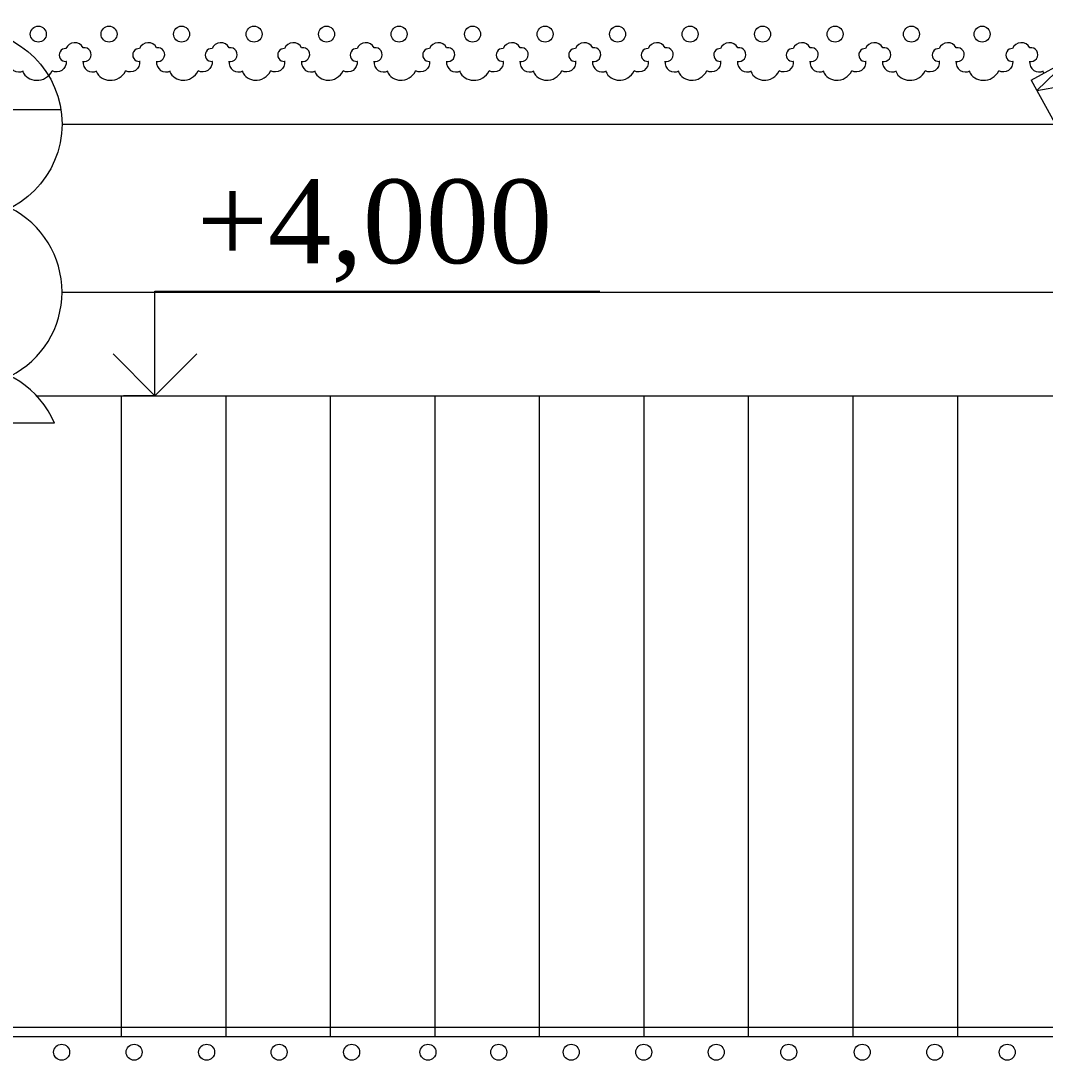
# Model space of a CAD drawing. Header units: millimetres. Extents: x 2399 to 111977, y 1313 to 59551.
# Drawn here: x 66880 to 69330, y 34155 to 36641 of the extents above; entities that cross this region are included whole.
import ezdxf

# ---------------------------------------------------------------- set-up
doc = ezdxf.new("R2010")
doc.units = ezdxf.units.MM
doc.layers.add('dim Level', color=7, linetype='Continuous', lineweight=13)
doc.layers.add('main line', color=7, linetype='Continuous', lineweight=13)
doc.layers.add('hatch1', color=7, linetype='Continuous', lineweight=20, true_color=0x6a6a6a)
doc.styles.add('СГЕНЕРИР_СТИЛЬ_1', font='georgia.ttf')

msp = doc.modelspace()

# ---------------------------------------------------------------- linework, layer by layer
at = {"layer": 'dim Level', "color": 7, "linetype": 'Continuous', "lineweight": 13}
for p, q in [((67200.6206, 35744.4526), (67200.6206, 35994.4526)), ((67200.6206, 35994.4526), (68264.5006, 35994.4526)), ((67200.6206, 35744.4526), (67100.6206, 35844.4526)), ((67300.6206, 35844.4526), (67200.6206, 35744.4526)), ((67200.6206, 35744.4526), (67125.6206, 35744.4526)), ((67200.6206, 35744.4526), (67275.6206, 35744.4526))]:
    msp.add_line(p, q, dxfattribs=at)
at = {"layer": 'hatch1', "color": 251, "linetype": 'Continuous', "lineweight": 20, "true_color": 0x6a6a6a}
for p, q in [((69296.3216, 36499.0772), (69773.4156, 36761.0339)), ((69355.3059, 36518.5863), (69310.0518, 36474.5831)), ((69296.3216, 36499.0772), (69417.1988, 36278.9271)), ((69310.0518, 36474.5831), (69373.181, 36486.031))]:
    msp.add_line(p, q, dxfattribs=at)
at = {"layer": 'main line', "color": 7, "linetype": 'Continuous', "lineweight": 13}
for p, q in [((69296.3216, 36499.0772), (69773.4156, 36761.0339)), ((66531.0022, 36428.738), (66975.6369, 36428.738)), ((66978.285, 36394.3194), (69353.8406, 36394.3194)), ((66978.285, 35992.4638), (70072.4594, 35992.4638)), ((66917.4707, 35744.4526), (70201.6885, 35744.4526)), ((67120.4914, 34212.4189), (67120.4914, 35744.4526)), ((67370.4914, 34212.4189), (67370.4914, 35744.4526)), ((67620.4914, 34212.4189), (67620.4914, 35744.4526)), ((67870.4914, 34212.4189), (67870.4914, 35744.4526)), ((68120.4914, 34212.4189), (68120.4914, 35744.4526)), ((68370.4914, 34212.4189), (68370.4914, 35744.4526)), ((68620.4914, 34212.4189), (68620.4914, 35744.4526)), ((68870.4914, 34212.4189), (68870.4914, 35744.4526)), ((69120.4914, 34212.4189), (69120.4914, 35744.4526)), ((66960.1796, 35679.037), (66546.3904, 35679.037)), ((64911.9605, 34234.5392), (70586.0307, 34234.5392)), ((64911.9605, 34212.4189), (70608.9715, 34212.4189))]:
    msp.add_line(p, q, dxfattribs=at)
at = {"layer": 'main line', "color": 7, "linetype": 'Continuous', "lineweight": 13, "flags": 128}
for points in [[(67027.2563, 36544.1783, 1.219803903), (67028.6868, 36576.8602, 0.63216014), (66987.7228, 36574.862, 1.067465283), (66987.9575, 36544.1783, -0.60309642), (66954.5658, 36521.4121)], [(67027.2563, 36544.1783, 1.219803903), (67028.6868, 36576.8602, 0.63216014), (66987.7228, 36574.862, 1.067465283), (66987.9575, 36544.1783, -0.60309642), (66954.5658, 36521.4121)], [(67027.2563, 36544.1783, 1.219803903), (67028.6868, 36576.8602, 0.63216014), (66987.7228, 36574.862, 1.067465283), (66987.9575, 36544.1783, -0.60309642), (66954.5658, 36521.4121)], [(67027.2563, 36544.1783, 1.219803903), (67028.6868, 36576.8602, 0.63216014), (66987.7228, 36574.862, 1.067465283), (66987.9575, 36544.1783, -0.60309642), (66954.5658, 36521.4121)], [(67027.2563, 36544.1783, 1.219803903), (67028.6868, 36576.8602, 0.63216014), (66987.7228, 36574.862, 1.067465283), (66987.9575, 36544.1783, -0.60309642), (66954.5658, 36521.4121)], [(67027.2563, 36544.1783, 1.219803903), (67028.6868, 36576.8602, 0.63216014), (66987.7228, 36574.862, 1.067465283), (66987.9575, 36544.1783, -0.60309642), (66954.5658, 36521.4121)], [(67203.123, 36544.1783, 1.219803903), (67204.5535, 36576.8602, 0.63216014), (67163.5895, 36574.862, 1.067465283), (67163.8242, 36544.1783, -0.60309642), (67130.4324, 36521.4121)], [(67203.123, 36544.1783, 1.219803903), (67204.5535, 36576.8602, 0.63216014), (67163.5895, 36574.862, 1.067465283), (67163.8242, 36544.1783, -0.60309642), (67130.4324, 36521.4121)], [(67203.123, 36544.1783, 1.219803903), (67204.5535, 36576.8602, 0.63216014), (67163.5895, 36574.862, 1.067465283), (67163.8242, 36544.1783, -0.60309642), (67130.4324, 36521.4121)], [(67203.123, 36544.1783, 1.219803903), (67204.5535, 36576.8602, 0.63216014), (67163.5895, 36574.862, 1.067465283), (67163.8242, 36544.1783, -0.60309642), (67130.4324, 36521.4121)], [(67203.123, 36544.1783, 1.219803903), (67204.5535, 36576.8602, 0.63216014), (67163.5895, 36574.862, 1.067465283), (67163.8242, 36544.1783, -0.60309642), (67130.4324, 36521.4121)], [(67203.123, 36544.1783, 1.219803903), (67204.5535, 36576.8602, 0.63216014), (67163.5895, 36574.862, 1.067465283), (67163.8242, 36544.1783, -0.60309642), (67130.4324, 36521.4121)], [(67376.535, 36544.1783, 1.219803903), (67377.9654, 36576.8602, 0.63216014), (67337.0014, 36574.862, 1.067465283), (67337.2362, 36544.1783, -0.60309642), (67303.8444, 36521.4121)], [(67376.535, 36544.1783, 1.219803903), (67377.9654, 36576.8602, 0.63216014), (67337.0014, 36574.862, 1.067465283), (67337.2362, 36544.1783, -0.60309642), (67303.8444, 36521.4121)], [(67376.535, 36544.1783, 1.219803903), (67377.9654, 36576.8602, 0.63216014), (67337.0014, 36574.862, 1.067465283), (67337.2362, 36544.1783, -0.60309642), (67303.8444, 36521.4121)], [(67376.535, 36544.1783, 1.219803903), (67377.9654, 36576.8602, 0.63216014), (67337.0014, 36574.862, 1.067465283), (67337.2362, 36544.1783, -0.60309642), (67303.8444, 36521.4121)], [(67376.535, 36544.1783, 1.219803903), (67377.9654, 36576.8602, 0.63216014), (67337.0014, 36574.862, 1.067465283), (67337.2362, 36544.1783, -0.60309642), (67303.8444, 36521.4121)], [(67376.535, 36544.1783, 1.219803903), (67377.9654, 36576.8602, 0.63216014), (67337.0014, 36574.862, 1.067465283), (67337.2362, 36544.1783, -0.60309642), (67303.8444, 36521.4121)], [(67549.947, 36544.1783, 1.219803903), (67551.3774, 36576.8602, 0.63216014), (67510.4134, 36574.862, 1.067465283), (67510.6481, 36544.1783, -0.60309642), (67477.2564, 36521.4121)], [(67549.947, 36544.1783, 1.219803903), (67551.3774, 36576.8602, 0.63216014), (67510.4134, 36574.862, 1.067465283), (67510.6481, 36544.1783, -0.60309642), (67477.2564, 36521.4121)], [(67549.947, 36544.1783, 1.219803903), (67551.3774, 36576.8602, 0.63216014), (67510.4134, 36574.862, 1.067465283), (67510.6481, 36544.1783, -0.60309642), (67477.2564, 36521.4121)], [(67549.947, 36544.1783, 1.219803903), (67551.3774, 36576.8602, 0.63216014), (67510.4134, 36574.862, 1.067465283), (67510.6481, 36544.1783, -0.60309642), (67477.2564, 36521.4121)], [(67549.947, 36544.1783, 1.219803903), (67551.3774, 36576.8602, 0.63216014), (67510.4134, 36574.862, 1.067465283), (67510.6481, 36544.1783, -0.60309642), (67477.2564, 36521.4121)], [(67549.947, 36544.1783, 1.219803903), (67551.3774, 36576.8602, 0.63216014), (67510.4134, 36574.862, 1.067465283), (67510.6481, 36544.1783, -0.60309642), (67477.2564, 36521.4121)], [(67723.3589, 36544.1783, 1.219803903), (67724.7894, 36576.8602, 0.63216014), (67683.8254, 36574.862, 1.067465283), (67684.0601, 36544.1783, -0.60309642), (67650.6683, 36521.4121)], [(67723.3589, 36544.1783, 1.219803903), (67724.7894, 36576.8602, 0.63216014), (67683.8254, 36574.862, 1.067465283), (67684.0601, 36544.1783, -0.60309642), (67650.6683, 36521.4121)], [(67723.3589, 36544.1783, 1.219803903), (67724.7894, 36576.8602, 0.63216014), (67683.8254, 36574.862, 1.067465283), (67684.0601, 36544.1783, -0.60309642), (67650.6683, 36521.4121)], [(67723.3589, 36544.1783, 1.219803903), (67724.7894, 36576.8602, 0.63216014), (67683.8254, 36574.862, 1.067465283), (67684.0601, 36544.1783, -0.60309642), (67650.6683, 36521.4121)], [(67723.3589, 36544.1783, 1.219803903), (67724.7894, 36576.8602, 0.63216014), (67683.8254, 36574.862, 1.067465283), (67684.0601, 36544.1783, -0.60309642), (67650.6683, 36521.4121)], [(67723.3589, 36544.1783, 1.219803903), (67724.7894, 36576.8602, 0.63216014), (67683.8254, 36574.862, 1.067465283), (67684.0601, 36544.1783, -0.60309642), (67650.6683, 36521.4121)], [(67896.7709, 36544.1783, 1.219803903), (67898.2013, 36576.8602, 0.63216014), (67857.2373, 36574.862, 1.067465283), (67857.4721, 36544.1783, -0.60309642), (67824.0803, 36521.4121)], [(67896.7709, 36544.1783, 1.219803903), (67898.2013, 36576.8602, 0.63216014), (67857.2373, 36574.862, 1.067465283), (67857.4721, 36544.1783, -0.60309642), (67824.0803, 36521.4121)], [(67896.7709, 36544.1783, 1.219803903), (67898.2013, 36576.8602, 0.63216014), (67857.2373, 36574.862, 1.067465283), (67857.4721, 36544.1783, -0.60309642), (67824.0803, 36521.4121)], [(67896.7709, 36544.1783, 1.219803903), (67898.2013, 36576.8602, 0.63216014), (67857.2373, 36574.862, 1.067465283), (67857.4721, 36544.1783, -0.60309642), (67824.0803, 36521.4121)], [(67896.7709, 36544.1783, 1.219803903), (67898.2013, 36576.8602, 0.63216014), (67857.2373, 36574.862, 1.067465283), (67857.4721, 36544.1783, -0.60309642), (67824.0803, 36521.4121)], [(67896.7709, 36544.1783, 1.219803903), (67898.2013, 36576.8602, 0.63216014), (67857.2373, 36574.862, 1.067465283), (67857.4721, 36544.1783, -0.60309642), (67824.0803, 36521.4121)], [(68072.6376, 36544.1783, 1.219803903), (68074.068, 36576.8602, 0.63216014), (68033.104, 36574.862, 1.067465283), (68033.3388, 36544.1783, -0.60309642), (67999.947, 36521.4121)], [(68072.6376, 36544.1783, 1.219803903), (68074.068, 36576.8602, 0.63216014), (68033.104, 36574.862, 1.067465283), (68033.3388, 36544.1783, -0.60309642), (67999.947, 36521.4121)], [(68072.6376, 36544.1783, 1.219803903), (68074.068, 36576.8602, 0.63216014), (68033.104, 36574.862, 1.067465283), (68033.3388, 36544.1783, -0.60309642), (67999.947, 36521.4121)], [(68072.6376, 36544.1783, 1.219803903), (68074.068, 36576.8602, 0.63216014), (68033.104, 36574.862, 1.067465283), (68033.3388, 36544.1783, -0.60309642), (67999.947, 36521.4121)], [(68072.6376, 36544.1783, 1.219803903), (68074.068, 36576.8602, 0.63216014), (68033.104, 36574.862, 1.067465283), (68033.3388, 36544.1783, -0.60309642), (67999.947, 36521.4121)], [(68072.6376, 36544.1783, 1.219803903), (68074.068, 36576.8602, 0.63216014), (68033.104, 36574.862, 1.067465283), (68033.3388, 36544.1783, -0.60309642), (67999.947, 36521.4121)], [(68246.0496, 36544.1783, 1.219803903), (68247.48, 36576.8602, 0.63216014), (68206.516, 36574.862, 1.067465283), (68206.7507, 36544.1783, -0.60309642), (68173.359, 36521.4121)], [(68246.0496, 36544.1783, 1.219803903), (68247.48, 36576.8602, 0.63216014), (68206.516, 36574.862, 1.067465283), (68206.7507, 36544.1783, -0.60309642), (68173.359, 36521.4121)], [(68246.0496, 36544.1783, 1.219803903), (68247.48, 36576.8602, 0.63216014), (68206.516, 36574.862, 1.067465283), (68206.7507, 36544.1783, -0.60309642), (68173.359, 36521.4121)], [(68246.0496, 36544.1783, 1.219803903), (68247.48, 36576.8602, 0.63216014), (68206.516, 36574.862, 1.067465283), (68206.7507, 36544.1783, -0.60309642), (68173.359, 36521.4121)], [(68246.0496, 36544.1783, 1.219803903), (68247.48, 36576.8602, 0.63216014), (68206.516, 36574.862, 1.067465283), (68206.7507, 36544.1783, -0.60309642), (68173.359, 36521.4121)], [(68246.0496, 36544.1783, 1.219803903), (68247.48, 36576.8602, 0.63216014), (68206.516, 36574.862, 1.067465283), (68206.7507, 36544.1783, -0.60309642), (68173.359, 36521.4121)], [(68419.4615, 36544.1783, 1.219803903), (68420.892, 36576.8602, 0.63216014), (68379.9279, 36574.862, 1.067465283), (68380.1627, 36544.1783, -0.60309642), (68346.7709, 36521.4121)], [(68419.4615, 36544.1783, 1.219803903), (68420.892, 36576.8602, 0.63216014), (68379.9279, 36574.862, 1.067465283), (68380.1627, 36544.1783, -0.60309642), (68346.7709, 36521.4121)], [(68419.4615, 36544.1783, 1.219803903), (68420.892, 36576.8602, 0.63216014), (68379.9279, 36574.862, 1.067465283), (68380.1627, 36544.1783, -0.60309642), (68346.7709, 36521.4121)], [(68419.4615, 36544.1783, 1.219803903), (68420.892, 36576.8602, 0.63216014), (68379.9279, 36574.862, 1.067465283), (68380.1627, 36544.1783, -0.60309642), (68346.7709, 36521.4121)], [(68419.4615, 36544.1783, 1.219803903), (68420.892, 36576.8602, 0.63216014), (68379.9279, 36574.862, 1.067465283), (68380.1627, 36544.1783, -0.60309642), (68346.7709, 36521.4121)], [(68419.4615, 36544.1783, 1.219803903), (68420.892, 36576.8602, 0.63216014), (68379.9279, 36574.862, 1.067465283), (68380.1627, 36544.1783, -0.60309642), (68346.7709, 36521.4121)], [(68592.8735, 36544.1783, 1.219803903), (68594.3039, 36576.8602, 0.63216014), (68553.3399, 36574.862, 1.067465283), (68553.5747, 36544.1783, -0.60309642), (68520.1829, 36521.4121)], [(68592.8735, 36544.1783, 1.219803903), (68594.3039, 36576.8602, 0.63216014), (68553.3399, 36574.862, 1.067465283), (68553.5747, 36544.1783, -0.60309642), (68520.1829, 36521.4121)], [(68592.8735, 36544.1783, 1.219803903), (68594.3039, 36576.8602, 0.63216014), (68553.3399, 36574.862, 1.067465283), (68553.5747, 36544.1783, -0.60309642), (68520.1829, 36521.4121)], [(68592.8735, 36544.1783, 1.219803903), (68594.3039, 36576.8602, 0.63216014), (68553.3399, 36574.862, 1.067465283), (68553.5747, 36544.1783, -0.60309642), (68520.1829, 36521.4121)], [(68592.8735, 36544.1783, 1.219803903), (68594.3039, 36576.8602, 0.63216014), (68553.3399, 36574.862, 1.067465283), (68553.5747, 36544.1783, -0.60309642), (68520.1829, 36521.4121)], [(68592.8735, 36544.1783, 1.219803903), (68594.3039, 36576.8602, 0.63216014), (68553.3399, 36574.862, 1.067465283), (68553.5747, 36544.1783, -0.60309642), (68520.1829, 36521.4121)], [(68766.2855, 36544.1783, 1.219803903), (68767.7159, 36576.8602, 0.63216014), (68726.7519, 36574.862, 1.067465283), (68726.9866, 36544.1783, -0.60309642), (68693.5949, 36521.4121)], [(68766.2855, 36544.1783, 1.219803903), (68767.7159, 36576.8602, 0.63216014), (68726.7519, 36574.862, 1.067465283), (68726.9866, 36544.1783, -0.60309642), (68693.5949, 36521.4121)], [(68766.2855, 36544.1783, 1.219803903), (68767.7159, 36576.8602, 0.63216014), (68726.7519, 36574.862, 1.067465283), (68726.9866, 36544.1783, -0.60309642), (68693.5949, 36521.4121)], [(68766.2855, 36544.1783, 1.219803903), (68767.7159, 36576.8602, 0.63216014), (68726.7519, 36574.862, 1.067465283), (68726.9866, 36544.1783, -0.60309642), (68693.5949, 36521.4121)], [(68766.2855, 36544.1783, 1.219803903), (68767.7159, 36576.8602, 0.63216014), (68726.7519, 36574.862, 1.067465283), (68726.9866, 36544.1783, -0.60309642), (68693.5949, 36521.4121)], [(68766.2855, 36544.1783, 1.219803903), (68767.7159, 36576.8602, 0.63216014), (68726.7519, 36574.862, 1.067465283), (68726.9866, 36544.1783, -0.60309642), (68693.5949, 36521.4121)], [(68939.6974, 36544.1783, 1.219803903), (68941.1279, 36576.8602, 0.63216014), (68900.1638, 36574.862, 1.067465283), (68900.3986, 36544.1783, -0.60309642), (68867.0068, 36521.4121)], [(68939.6974, 36544.1783, 1.219803903), (68941.1279, 36576.8602, 0.63216014), (68900.1638, 36574.862, 1.067465283), (68900.3986, 36544.1783, -0.60309642), (68867.0068, 36521.4121)], [(68939.6974, 36544.1783, 1.219803903), (68941.1279, 36576.8602, 0.63216014), (68900.1638, 36574.862, 1.067465283), (68900.3986, 36544.1783, -0.60309642), (68867.0068, 36521.4121)], [(68939.6974, 36544.1783, 1.219803903), (68941.1279, 36576.8602, 0.63216014), (68900.1638, 36574.862, 1.067465283), (68900.3986, 36544.1783, -0.60309642), (68867.0068, 36521.4121)], [(68939.6974, 36544.1783, 1.219803903), (68941.1279, 36576.8602, 0.63216014), (68900.1638, 36574.862, 1.067465283), (68900.3986, 36544.1783, -0.60309642), (68867.0068, 36521.4121)], [(68939.6974, 36544.1783, 1.219803903), (68941.1279, 36576.8602, 0.63216014), (68900.1638, 36574.862, 1.067465283), (68900.3986, 36544.1783, -0.60309642), (68867.0068, 36521.4121)], [(69115.5641, 36544.1783, 1.219803903), (69116.9946, 36576.8602, 0.63216014), (69076.0305, 36574.862, 1.067465283), (69076.2653, 36544.1783, -0.60309642), (69042.8735, 36521.4121)], [(69115.5641, 36544.1783, 1.219803903), (69116.9946, 36576.8602, 0.63216014), (69076.0305, 36574.862, 1.067465283), (69076.2653, 36544.1783, -0.60309642), (69042.8735, 36521.4121)], [(69115.5641, 36544.1783, 1.219803903), (69116.9946, 36576.8602, 0.63216014), (69076.0305, 36574.862, 1.067465283), (69076.2653, 36544.1783, -0.60309642), (69042.8735, 36521.4121)], [(69115.5641, 36544.1783, 1.219803903), (69116.9946, 36576.8602, 0.63216014), (69076.0305, 36574.862, 1.067465283), (69076.2653, 36544.1783, -0.60309642), (69042.8735, 36521.4121)], [(69115.5641, 36544.1783, 1.219803903), (69116.9946, 36576.8602, 0.63216014), (69076.0305, 36574.862, 1.067465283), (69076.2653, 36544.1783, -0.60309642), (69042.8735, 36521.4121)], [(69115.5641, 36544.1783, 1.219803903), (69116.9946, 36576.8602, 0.63216014), (69076.0305, 36574.862, 1.067465283), (69076.2653, 36544.1783, -0.60309642), (69042.8735, 36521.4121)], [(69291.4308, 36544.1783, 1.219803903), (69292.8613, 36576.8602, 0.63216014), (69251.8972, 36574.862, 1.067465283), (69252.132, 36544.1783, -0.60309642), (69218.7402, 36521.4121)], [(69291.4308, 36544.1783, 1.219803903), (69292.8613, 36576.8602, 0.63216014), (69251.8972, 36574.862, 1.067465283), (69252.132, 36544.1783, -0.60309642), (69218.7402, 36521.4121)], [(69291.4308, 36544.1783, 1.219803903), (69292.8613, 36576.8602, 0.63216014), (69251.8972, 36574.862, 1.067465283), (69252.132, 36544.1783, -0.60309642), (69218.7402, 36521.4121)], [(69291.4308, 36544.1783, 1.219803903), (69292.8613, 36576.8602, 0.63216014), (69251.8972, 36574.862, 1.067465283), (69252.132, 36544.1783, -0.60309642), (69218.7402, 36521.4121)], [(69291.4308, 36544.1783, 1.219803903), (69292.8613, 36576.8602, 0.63216014), (69251.8972, 36574.862, 1.067465283), (69252.132, 36544.1783, -0.60309642), (69218.7402, 36521.4121)], [(69291.4308, 36544.1783, 1.219803903), (69292.8613, 36576.8602, 0.63216014), (69251.8972, 36574.862, 1.067465283), (69252.132, 36544.1783, -0.60309642), (69218.7402, 36521.4121)], [(66852.5873, 36544.1783, 0.60309642), (66885.9791, 36521.4121)], [(66852.5873, 36544.1783, 0.60309642), (66885.9791, 36521.4121)], [(66852.5873, 36544.1783, 0.60309642), (66885.9791, 36521.4121)], [(66852.5873, 36544.1783, 0.60309642), (66885.9791, 36521.4121)], [(66852.5873, 36544.1783, 0.60309642), (66885.9791, 36521.4121)], [(66852.5873, 36544.1783, 0.60309642), (66885.9791, 36521.4121)], [(66989.1552, 36544.1783, -0.017938026), (66987.9839, 36543.9345)], [(66989.1552, 36544.1783, -0.017938026), (66987.9839, 36543.9345)], [(66989.1552, 36544.1783, -0.017938026), (66987.9839, 36543.9345)], [(66989.1552, 36544.1783, -0.017938026), (66987.9839, 36543.9345)], [(66989.1552, 36544.1783, -0.017938026), (66987.9839, 36543.9345)], [(66989.1552, 36544.1783, -0.017938026), (66987.9839, 36543.9345)], [(67028.454, 36544.1783, 0.60309642), (67061.8458, 36521.4121)], [(67028.454, 36544.1783, 0.60309642), (67061.8458, 36521.4121)], [(67028.454, 36544.1783, 0.60309642), (67061.8458, 36521.4121)], [(67028.454, 36544.1783, 0.60309642), (67061.8458, 36521.4121)], [(67028.454, 36544.1783, 0.60309642), (67061.8458, 36521.4121)], [(67028.454, 36544.1783, 0.60309642), (67061.8458, 36521.4121)], [(67165.0219, 36544.1783, -0.017938026), (67163.8506, 36543.9345)], [(67165.0219, 36544.1783, -0.017938026), (67163.8506, 36543.9345)], [(67165.0219, 36544.1783, -0.017938026), (67163.8506, 36543.9345)], [(67165.0219, 36544.1783, -0.017938026), (67163.8506, 36543.9345)], [(67165.0219, 36544.1783, -0.017938026), (67163.8506, 36543.9345)], [(67165.0219, 36544.1783, -0.017938026), (67163.8506, 36543.9345)], [(67204.3207, 36544.1783, 0.60309642), (67237.7125, 36521.4121)], [(67204.3207, 36544.1783, 0.60309642), (67237.7125, 36521.4121)], [(67204.3207, 36544.1783, 0.60309642), (67237.7125, 36521.4121)], [(67204.3207, 36544.1783, 0.60309642), (67237.7125, 36521.4121)], [(67204.3207, 36544.1783, 0.60309642), (67237.7125, 36521.4121)], [(67204.3207, 36544.1783, 0.60309642), (67237.7125, 36521.4121)], [(67338.4339, 36544.1783, -0.017938026), (67337.2625, 36543.9345)], [(67338.4339, 36544.1783, -0.017938026), (67337.2625, 36543.9345)], [(67338.4339, 36544.1783, -0.017938026), (67337.2625, 36543.9345)], [(67338.4339, 36544.1783, -0.017938026), (67337.2625, 36543.9345)], [(67338.4339, 36544.1783, -0.017938026), (67337.2625, 36543.9345)], [(67338.4339, 36544.1783, -0.017938026), (67337.2625, 36543.9345)], [(67377.7327, 36544.1783, 0.60309642), (67411.1245, 36521.4121)], [(67377.7327, 36544.1783, 0.60309642), (67411.1245, 36521.4121)], [(67377.7327, 36544.1783, 0.60309642), (67411.1245, 36521.4121)], [(67377.7327, 36544.1783, 0.60309642), (67411.1245, 36521.4121)], [(67377.7327, 36544.1783, 0.60309642), (67411.1245, 36521.4121)], [(67377.7327, 36544.1783, 0.60309642), (67411.1245, 36521.4121)], [(67511.8459, 36544.1783, -0.017938026), (67510.6745, 36543.9345)], [(67511.8459, 36544.1783, -0.017938026), (67510.6745, 36543.9345)], [(67511.8459, 36544.1783, -0.017938026), (67510.6745, 36543.9345)], [(67511.8459, 36544.1783, -0.017938026), (67510.6745, 36543.9345)], [(67511.8459, 36544.1783, -0.017938026), (67510.6745, 36543.9345)], [(67511.8459, 36544.1783, -0.017938026), (67510.6745, 36543.9345)], [(67551.1447, 36544.1783, 0.60309642), (67584.5364, 36521.4121)], [(67551.1447, 36544.1783, 0.60309642), (67584.5364, 36521.4121)], [(67551.1447, 36544.1783, 0.60309642), (67584.5364, 36521.4121)], [(67551.1447, 36544.1783, 0.60309642), (67584.5364, 36521.4121)], [(67551.1447, 36544.1783, 0.60309642), (67584.5364, 36521.4121)], [(67551.1447, 36544.1783, 0.60309642), (67584.5364, 36521.4121)], [(67685.2578, 36544.1783, -0.017938026), (67684.0865, 36543.9345)], [(67685.2578, 36544.1783, -0.017938026), (67684.0865, 36543.9345)], [(67685.2578, 36544.1783, -0.017938026), (67684.0865, 36543.9345)], [(67685.2578, 36544.1783, -0.017938026), (67684.0865, 36543.9345)], [(67685.2578, 36544.1783, -0.017938026), (67684.0865, 36543.9345)], [(67685.2578, 36544.1783, -0.017938026), (67684.0865, 36543.9345)], [(67724.5566, 36544.1783, 0.60309642), (67757.9484, 36521.4121)], [(67724.5566, 36544.1783, 0.60309642), (67757.9484, 36521.4121)], [(67724.5566, 36544.1783, 0.60309642), (67757.9484, 36521.4121)], [(67724.5566, 36544.1783, 0.60309642), (67757.9484, 36521.4121)], [(67724.5566, 36544.1783, 0.60309642), (67757.9484, 36521.4121)], [(67724.5566, 36544.1783, 0.60309642), (67757.9484, 36521.4121)], [(67897.9686, 36544.1783, 0.60309642), (67931.3604, 36521.4121)], [(67897.9686, 36544.1783, 0.60309642), (67931.3604, 36521.4121)], [(67897.9686, 36544.1783, 0.60309642), (67931.3604, 36521.4121)], [(67897.9686, 36544.1783, 0.60309642), (67931.3604, 36521.4121)], [(67897.9686, 36544.1783, 0.60309642), (67931.3604, 36521.4121)], [(67897.9686, 36544.1783, 0.60309642), (67931.3604, 36521.4121)], [(68034.5365, 36544.1783, -0.017938026), (68033.3651, 36543.9345)], [(68034.5365, 36544.1783, -0.017938026), (68033.3651, 36543.9345)], [(68034.5365, 36544.1783, -0.017938026), (68033.3651, 36543.9345)], [(68034.5365, 36544.1783, -0.017938026), (68033.3651, 36543.9345)], [(68034.5365, 36544.1783, -0.017938026), (68033.3651, 36543.9345)], [(68034.5365, 36544.1783, -0.017938026), (68033.3651, 36543.9345)], [(68073.8353, 36544.1783, 0.60309642), (68107.2271, 36521.4121)], [(68073.8353, 36544.1783, 0.60309642), (68107.2271, 36521.4121)], [(68073.8353, 36544.1783, 0.60309642), (68107.2271, 36521.4121)], [(68073.8353, 36544.1783, 0.60309642), (68107.2271, 36521.4121)], [(68073.8353, 36544.1783, 0.60309642), (68107.2271, 36521.4121)], [(68073.8353, 36544.1783, 0.60309642), (68107.2271, 36521.4121)], [(68207.9484, 36544.1783, -0.017938026), (68206.7771, 36543.9345)], [(68207.9484, 36544.1783, -0.017938026), (68206.7771, 36543.9345)], [(68207.9484, 36544.1783, -0.017938026), (68206.7771, 36543.9345)], [(68207.9484, 36544.1783, -0.017938026), (68206.7771, 36543.9345)], [(68207.9484, 36544.1783, -0.017938026), (68206.7771, 36543.9345)], [(68207.9484, 36544.1783, -0.017938026), (68206.7771, 36543.9345)], [(68247.2473, 36544.1783, 0.60309642), (68280.639, 36521.4121)], [(68247.2473, 36544.1783, 0.60309642), (68280.639, 36521.4121)], [(68247.2473, 36544.1783, 0.60309642), (68280.639, 36521.4121)], [(68247.2473, 36544.1783, 0.60309642), (68280.639, 36521.4121)], [(68247.2473, 36544.1783, 0.60309642), (68280.639, 36521.4121)], [(68247.2473, 36544.1783, 0.60309642), (68280.639, 36521.4121)], [(68381.3604, 36544.1783, -0.017938026), (68380.189, 36543.9345)], [(68381.3604, 36544.1783, -0.017938026), (68380.189, 36543.9345)], [(68381.3604, 36544.1783, -0.017938026), (68380.189, 36543.9345)], [(68381.3604, 36544.1783, -0.017938026), (68380.189, 36543.9345)], [(68381.3604, 36544.1783, -0.017938026), (68380.189, 36543.9345)], [(68381.3604, 36544.1783, -0.017938026), (68380.189, 36543.9345)], [(68420.6592, 36544.1783, 0.60309642), (68454.051, 36521.4121)], [(68420.6592, 36544.1783, 0.60309642), (68454.051, 36521.4121)], [(68420.6592, 36544.1783, 0.60309642), (68454.051, 36521.4121)], [(68420.6592, 36544.1783, 0.60309642), (68454.051, 36521.4121)], [(68420.6592, 36544.1783, 0.60309642), (68454.051, 36521.4121)], [(68420.6592, 36544.1783, 0.60309642), (68454.051, 36521.4121)], [(68554.7724, 36544.1783, -0.017938026), (68553.601, 36543.9345)], [(68554.7724, 36544.1783, -0.017938026), (68553.601, 36543.9345)], [(68554.7724, 36544.1783, -0.017938026), (68553.601, 36543.9345)], [(68554.7724, 36544.1783, -0.017938026), (68553.601, 36543.9345)], [(68554.7724, 36544.1783, -0.017938026), (68553.601, 36543.9345)], [(68554.7724, 36544.1783, -0.017938026), (68553.601, 36543.9345)], [(68594.0712, 36544.1783, 0.60309642), (68627.463, 36521.4121)], [(68594.0712, 36544.1783, 0.60309642), (68627.463, 36521.4121)], [(68594.0712, 36544.1783, 0.60309642), (68627.463, 36521.4121)], [(68594.0712, 36544.1783, 0.60309642), (68627.463, 36521.4121)], [(68594.0712, 36544.1783, 0.60309642), (68627.463, 36521.4121)], [(68594.0712, 36544.1783, 0.60309642), (68627.463, 36521.4121)], [(68728.1843, 36544.1783, -0.017938026), (68727.013, 36543.9345)], [(68728.1843, 36544.1783, -0.017938026), (68727.013, 36543.9345)], [(68728.1843, 36544.1783, -0.017938026), (68727.013, 36543.9345)], [(68728.1843, 36544.1783, -0.017938026), (68727.013, 36543.9345)], [(68728.1843, 36544.1783, -0.017938026), (68727.013, 36543.9345)], [(68728.1843, 36544.1783, -0.017938026), (68727.013, 36543.9345)], [(68767.4832, 36544.1783, 0.60309642), (68800.8749, 36521.4121)], [(68767.4832, 36544.1783, 0.60309642), (68800.8749, 36521.4121)], [(68767.4832, 36544.1783, 0.60309642), (68800.8749, 36521.4121)], [(68767.4832, 36544.1783, 0.60309642), (68800.8749, 36521.4121)], [(68767.4832, 36544.1783, 0.60309642), (68800.8749, 36521.4121)], [(68767.4832, 36544.1783, 0.60309642), (68800.8749, 36521.4121)], [(68901.5963, 36544.1783, -0.017938026), (68900.4249, 36543.9345)], [(68901.5963, 36544.1783, -0.017938026), (68900.4249, 36543.9345)], [(68901.5963, 36544.1783, -0.017938026), (68900.4249, 36543.9345)], [(68901.5963, 36544.1783, -0.017938026), (68900.4249, 36543.9345)], [(68901.5963, 36544.1783, -0.017938026), (68900.4249, 36543.9345)], [(68901.5963, 36544.1783, -0.017938026), (68900.4249, 36543.9345)], [(68940.8951, 36544.1783, 0.60309642), (68974.2869, 36521.4121)], [(68940.8951, 36544.1783, 0.60309642), (68974.2869, 36521.4121)], [(68940.8951, 36544.1783, 0.60309642), (68974.2869, 36521.4121)], [(68940.8951, 36544.1783, 0.60309642), (68974.2869, 36521.4121)], [(68940.8951, 36544.1783, 0.60309642), (68974.2869, 36521.4121)], [(68940.8951, 36544.1783, 0.60309642), (68974.2869, 36521.4121)], [(69077.463, 36544.1783, -0.017938026), (69076.2916, 36543.9345)], [(69077.463, 36544.1783, -0.017938026), (69076.2916, 36543.9345)], [(69077.463, 36544.1783, -0.017938026), (69076.2916, 36543.9345)], [(69077.463, 36544.1783, -0.017938026), (69076.2916, 36543.9345)], [(69077.463, 36544.1783, -0.017938026), (69076.2916, 36543.9345)], [(69077.463, 36544.1783, -0.017938026), (69076.2916, 36543.9345)], [(69116.7618, 36544.1783, 0.60309642), (69150.1536, 36521.4121)], [(69116.7618, 36544.1783, 0.60309642), (69150.1536, 36521.4121)], [(69116.7618, 36544.1783, 0.60309642), (69150.1536, 36521.4121)], [(69116.7618, 36544.1783, 0.60309642), (69150.1536, 36521.4121)], [(69116.7618, 36544.1783, 0.60309642), (69150.1536, 36521.4121)], [(69116.7618, 36544.1783, 0.60309642), (69150.1536, 36521.4121)], [(69253.3297, 36544.1783, -0.017938026), (69252.1583, 36543.9345)], [(69253.3297, 36544.1783, -0.017938026), (69252.1583, 36543.9345)], [(69253.3297, 36544.1783, -0.017938026), (69252.1583, 36543.9345)], [(69253.3297, 36544.1783, -0.017938026), (69252.1583, 36543.9345)], [(69253.3297, 36544.1783, -0.017938026), (69252.1583, 36543.9345)], [(69253.3297, 36544.1783, -0.017938026), (69252.1583, 36543.9345)], [(69292.6285, 36544.1783, 0.60309642), (69326.0203, 36521.4121)], [(69292.6285, 36544.1783, 0.60309642), (69326.0203, 36521.4121)], [(69292.6285, 36544.1783, 0.60309642), (69326.0203, 36521.4121)], [(69292.6285, 36544.1783, 0.60309642), (69326.0203, 36521.4121)], [(69292.6285, 36544.1783, 0.60309642), (69326.0203, 36521.4121)], [(69292.6285, 36544.1783, 0.60309642), (69326.0203, 36521.4121)], [(66883.8647, 36520.4272, 0.304535594), (66916.6381, 36499.0686)], [(66883.8647, 36520.4272, 0.304535594), (66916.6381, 36499.0686)], [(66883.8647, 36520.4272, 0.304535594), (66916.6381, 36499.0686)], [(66883.8647, 36520.4272, 0.304535594), (66916.6381, 36499.0686)], [(66883.8647, 36520.4272, 0.304535594), (66916.6381, 36499.0686)], [(66883.8647, 36520.4272, 0.304535594), (66916.6381, 36499.0686)], [(66916.6381, 36499.0686, 0.304535594), (66954.5658, 36521.4121)], [(66916.6381, 36499.0686, 0.304535594), (66954.5658, 36521.4121)], [(66916.6381, 36499.0686, 0.304535594), (66954.5658, 36521.4121)], [(66916.6381, 36499.0686, 0.304535594), (66954.5658, 36521.4121)], [(66916.6381, 36499.0686, 0.304535594), (66954.5658, 36521.4121)], [(66916.6381, 36499.0686, 0.304535594), (66954.5658, 36521.4121)], [(67059.7314, 36520.4272, 0.304535594), (67092.5048, 36499.0686)], [(67059.7314, 36520.4272, 0.304535594), (67092.5048, 36499.0686)], [(67059.7314, 36520.4272, 0.304535594), (67092.5048, 36499.0686)], [(67059.7314, 36520.4272, 0.304535594), (67092.5048, 36499.0686)], [(67059.7314, 36520.4272, 0.304535594), (67092.5048, 36499.0686)], [(67059.7314, 36520.4272, 0.304535594), (67092.5048, 36499.0686)], [(67092.5048, 36499.0686, 0.304535594), (67130.4324, 36521.4121)], [(67092.5048, 36499.0686, 0.304535594), (67130.4324, 36521.4121)], [(67092.5048, 36499.0686, 0.304535594), (67130.4324, 36521.4121)], [(67092.5048, 36499.0686, 0.304535594), (67130.4324, 36521.4121)], [(67092.5048, 36499.0686, 0.304535594), (67130.4324, 36521.4121)], [(67092.5048, 36499.0686, 0.304535594), (67130.4324, 36521.4121)], [(67235.5981, 36520.4272, 0.304535594), (67268.3715, 36499.0686)], [(67235.5981, 36520.4272, 0.304535594), (67268.3715, 36499.0686)], [(67235.5981, 36520.4272, 0.304535594), (67268.3715, 36499.0686)], [(67235.5981, 36520.4272, 0.304535594), (67268.3715, 36499.0686)], [(67235.5981, 36520.4272, 0.304535594), (67268.3715, 36499.0686)], [(67235.5981, 36520.4272, 0.304535594), (67268.3715, 36499.0686)], [(67265.9167, 36499.0686, 0.304535594), (67303.8444, 36521.4121)], [(67265.9167, 36499.0686, 0.304535594), (67303.8444, 36521.4121)], [(67265.9167, 36499.0686, 0.304535594), (67303.8444, 36521.4121)], [(67265.9167, 36499.0686, 0.304535594), (67303.8444, 36521.4121)], [(67265.9167, 36499.0686, 0.304535594), (67303.8444, 36521.4121)], [(67265.9167, 36499.0686, 0.304535594), (67303.8444, 36521.4121)], [(67409.0101, 36520.4272, 0.304535594), (67441.7834, 36499.0686)], [(67409.0101, 36520.4272, 0.304535594), (67441.7834, 36499.0686)], [(67409.0101, 36520.4272, 0.304535594), (67441.7834, 36499.0686)], [(67409.0101, 36520.4272, 0.304535594), (67441.7834, 36499.0686)], [(67409.0101, 36520.4272, 0.304535594), (67441.7834, 36499.0686)], [(67409.0101, 36520.4272, 0.304535594), (67441.7834, 36499.0686)], [(67439.3287, 36499.0686, 0.304535594), (67477.2564, 36521.4121)], [(67439.3287, 36499.0686, 0.304535594), (67477.2564, 36521.4121)], [(67439.3287, 36499.0686, 0.304535594), (67477.2564, 36521.4121)], [(67439.3287, 36499.0686, 0.304535594), (67477.2564, 36521.4121)], [(67439.3287, 36499.0686, 0.304535594), (67477.2564, 36521.4121)], [(67439.3287, 36499.0686, 0.304535594), (67477.2564, 36521.4121)], [(67582.422, 36520.4272, 0.304535594), (67615.1954, 36499.0686)], [(67582.422, 36520.4272, 0.304535594), (67615.1954, 36499.0686)], [(67582.422, 36520.4272, 0.304535594), (67615.1954, 36499.0686)], [(67582.422, 36520.4272, 0.304535594), (67615.1954, 36499.0686)], [(67582.422, 36520.4272, 0.304535594), (67615.1954, 36499.0686)], [(67582.422, 36520.4272, 0.304535594), (67615.1954, 36499.0686)], [(67612.7407, 36499.0686, 0.304535594), (67650.6683, 36521.4121)], [(67612.7407, 36499.0686, 0.304535594), (67650.6683, 36521.4121)], [(67612.7407, 36499.0686, 0.304535594), (67650.6683, 36521.4121)], [(67612.7407, 36499.0686, 0.304535594), (67650.6683, 36521.4121)], [(67612.7407, 36499.0686, 0.304535594), (67650.6683, 36521.4121)], [(67612.7407, 36499.0686, 0.304535594), (67650.6683, 36521.4121)], [(67755.834, 36520.4272, 0.304535594), (67788.6073, 36499.0686)], [(67755.834, 36520.4272, 0.304535594), (67788.6073, 36499.0686)], [(67755.834, 36520.4272, 0.304535594), (67788.6073, 36499.0686)], [(67755.834, 36520.4272, 0.304535594), (67788.6073, 36499.0686)], [(67755.834, 36520.4272, 0.304535594), (67788.6073, 36499.0686)], [(67755.834, 36520.4272, 0.304535594), (67788.6073, 36499.0686)], [(67786.1526, 36499.0686, 0.304535594), (67824.0803, 36521.4121)], [(67786.1526, 36499.0686, 0.304535594), (67824.0803, 36521.4121)], [(67786.1526, 36499.0686, 0.304535594), (67824.0803, 36521.4121)], [(67786.1526, 36499.0686, 0.304535594), (67824.0803, 36521.4121)], [(67786.1526, 36499.0686, 0.304535594), (67824.0803, 36521.4121)], [(67786.1526, 36499.0686, 0.304535594), (67824.0803, 36521.4121)], [(67929.246, 36520.4272, 0.304535594), (67962.0193, 36499.0686)], [(67929.246, 36520.4272, 0.304535594), (67962.0193, 36499.0686)], [(67929.246, 36520.4272, 0.304535594), (67962.0193, 36499.0686)], [(67929.246, 36520.4272, 0.304535594), (67962.0193, 36499.0686)], [(67929.246, 36520.4272, 0.304535594), (67962.0193, 36499.0686)], [(67929.246, 36520.4272, 0.304535594), (67962.0193, 36499.0686)], [(67962.0193, 36499.0686, 0.304535594), (67999.947, 36521.4121)], [(67962.0193, 36499.0686, 0.304535594), (67999.947, 36521.4121)], [(67962.0193, 36499.0686, 0.304535594), (67999.947, 36521.4121)], [(67962.0193, 36499.0686, 0.304535594), (67999.947, 36521.4121)], [(67962.0193, 36499.0686, 0.304535594), (67999.947, 36521.4121)], [(67962.0193, 36499.0686, 0.304535594), (67999.947, 36521.4121)], [(68105.1126, 36520.4272, 0.304535594), (68137.886, 36499.0686)], [(68105.1126, 36520.4272, 0.304535594), (68137.886, 36499.0686)], [(68105.1126, 36520.4272, 0.304535594), (68137.886, 36499.0686)], [(68105.1126, 36520.4272, 0.304535594), (68137.886, 36499.0686)], [(68105.1126, 36520.4272, 0.304535594), (68137.886, 36499.0686)], [(68105.1126, 36520.4272, 0.304535594), (68137.886, 36499.0686)], [(68135.4313, 36499.0686, 0.304535594), (68173.359, 36521.4121)], [(68135.4313, 36499.0686, 0.304535594), (68173.359, 36521.4121)], [(68135.4313, 36499.0686, 0.304535594), (68173.359, 36521.4121)], [(68135.4313, 36499.0686, 0.304535594), (68173.359, 36521.4121)], [(68135.4313, 36499.0686, 0.304535594), (68173.359, 36521.4121)], [(68135.4313, 36499.0686, 0.304535594), (68173.359, 36521.4121)], [(68278.5246, 36520.4272, 0.304535594), (68311.298, 36499.0686)], [(68278.5246, 36520.4272, 0.304535594), (68311.298, 36499.0686)], [(68278.5246, 36520.4272, 0.304535594), (68311.298, 36499.0686)], [(68278.5246, 36520.4272, 0.304535594), (68311.298, 36499.0686)], [(68278.5246, 36520.4272, 0.304535594), (68311.298, 36499.0686)], [(68278.5246, 36520.4272, 0.304535594), (68311.298, 36499.0686)], [(68308.8432, 36499.0686, 0.304535594), (68346.7709, 36521.4121)], [(68308.8432, 36499.0686, 0.304535594), (68346.7709, 36521.4121)], [(68308.8432, 36499.0686, 0.304535594), (68346.7709, 36521.4121)], [(68308.8432, 36499.0686, 0.304535594), (68346.7709, 36521.4121)], [(68308.8432, 36499.0686, 0.304535594), (68346.7709, 36521.4121)], [(68308.8432, 36499.0686, 0.304535594), (68346.7709, 36521.4121)], [(68451.9366, 36520.4272, 0.304535594), (68484.7099, 36499.0686)], [(68451.9366, 36520.4272, 0.304535594), (68484.7099, 36499.0686)], [(68451.9366, 36520.4272, 0.304535594), (68484.7099, 36499.0686)], [(68451.9366, 36520.4272, 0.304535594), (68484.7099, 36499.0686)], [(68451.9366, 36520.4272, 0.304535594), (68484.7099, 36499.0686)], [(68451.9366, 36520.4272, 0.304535594), (68484.7099, 36499.0686)], [(68482.2552, 36499.0686, 0.304535594), (68520.1829, 36521.4121)], [(68482.2552, 36499.0686, 0.304535594), (68520.1829, 36521.4121)], [(68482.2552, 36499.0686, 0.304535594), (68520.1829, 36521.4121)], [(68482.2552, 36499.0686, 0.304535594), (68520.1829, 36521.4121)], [(68482.2552, 36499.0686, 0.304535594), (68520.1829, 36521.4121)], [(68482.2552, 36499.0686, 0.304535594), (68520.1829, 36521.4121)], [(68625.3485, 36520.4272, 0.304535594), (68658.1219, 36499.0686)], [(68625.3485, 36520.4272, 0.304535594), (68658.1219, 36499.0686)], [(68625.3485, 36520.4272, 0.304535594), (68658.1219, 36499.0686)], [(68625.3485, 36520.4272, 0.304535594), (68658.1219, 36499.0686)], [(68625.3485, 36520.4272, 0.304535594), (68658.1219, 36499.0686)], [(68625.3485, 36520.4272, 0.304535594), (68658.1219, 36499.0686)], [(68655.6672, 36499.0686, 0.304535594), (68693.5949, 36521.4121)], [(68655.6672, 36499.0686, 0.304535594), (68693.5949, 36521.4121)], [(68655.6672, 36499.0686, 0.304535594), (68693.5949, 36521.4121)], [(68655.6672, 36499.0686, 0.304535594), (68693.5949, 36521.4121)], [(68655.6672, 36499.0686, 0.304535594), (68693.5949, 36521.4121)], [(68655.6672, 36499.0686, 0.304535594), (68693.5949, 36521.4121)], [(68798.7605, 36520.4272, 0.304535594), (68831.5339, 36499.0686)], [(68798.7605, 36520.4272, 0.304535594), (68831.5339, 36499.0686)], [(68798.7605, 36520.4272, 0.304535594), (68831.5339, 36499.0686)], [(68798.7605, 36520.4272, 0.304535594), (68831.5339, 36499.0686)], [(68798.7605, 36520.4272, 0.304535594), (68831.5339, 36499.0686)], [(68798.7605, 36520.4272, 0.304535594), (68831.5339, 36499.0686)], [(68829.0791, 36499.0686, 0.304535594), (68867.0068, 36521.4121)], [(68829.0791, 36499.0686, 0.304535594), (68867.0068, 36521.4121)], [(68829.0791, 36499.0686, 0.304535594), (68867.0068, 36521.4121)], [(68829.0791, 36499.0686, 0.304535594), (68867.0068, 36521.4121)], [(68829.0791, 36499.0686, 0.304535594), (68867.0068, 36521.4121)], [(68829.0791, 36499.0686, 0.304535594), (68867.0068, 36521.4121)], [(68972.1725, 36520.4272, 0.304535594), (69004.9458, 36499.0686)], [(68972.1725, 36520.4272, 0.304535594), (69004.9458, 36499.0686)], [(68972.1725, 36520.4272, 0.304535594), (69004.9458, 36499.0686)], [(68972.1725, 36520.4272, 0.304535594), (69004.9458, 36499.0686)], [(68972.1725, 36520.4272, 0.304535594), (69004.9458, 36499.0686)], [(68972.1725, 36520.4272, 0.304535594), (69004.9458, 36499.0686)], [(69004.9458, 36499.0686, 0.304535594), (69042.8735, 36521.4121)], [(69004.9458, 36499.0686, 0.304535594), (69042.8735, 36521.4121)], [(69004.9458, 36499.0686, 0.304535594), (69042.8735, 36521.4121)], [(69004.9458, 36499.0686, 0.304535594), (69042.8735, 36521.4121)], [(69004.9458, 36499.0686, 0.304535594), (69042.8735, 36521.4121)], [(69004.9458, 36499.0686, 0.304535594), (69042.8735, 36521.4121)], [(69148.0392, 36520.4272, 0.304535594), (69180.8125, 36499.0686)], [(69148.0392, 36520.4272, 0.304535594), (69180.8125, 36499.0686)], [(69148.0392, 36520.4272, 0.304535594), (69180.8125, 36499.0686)], [(69148.0392, 36520.4272, 0.304535594), (69180.8125, 36499.0686)], [(69148.0392, 36520.4272, 0.304535594), (69180.8125, 36499.0686)], [(69148.0392, 36520.4272, 0.304535594), (69180.8125, 36499.0686)], [(69180.8125, 36499.0686, 0.304535594), (69218.7402, 36521.4121)], [(69180.8125, 36499.0686, 0.304535594), (69218.7402, 36521.4121)], [(69180.8125, 36499.0686, 0.304535594), (69218.7402, 36521.4121)], [(69180.8125, 36499.0686, 0.304535594), (69218.7402, 36521.4121)], [(69180.8125, 36499.0686, 0.304535594), (69218.7402, 36521.4121)], [(69180.8125, 36499.0686, 0.304535594), (69218.7402, 36521.4121)], [(69323.9059, 36520.4272, 0.038813315), (69326.4159, 36515.601)], [(69323.9059, 36520.4272, 0.038813315), (69326.4159, 36515.601)]]:
    msp.add_lwpolyline(points, format="xyb", dxfattribs=at)
at = {"layer": 'main line', "color": 7, "linetype": 'Continuous', "lineweight": 13}
for centre, radius in [((66753.285, 36394.3194), 225), ((66921.5599, 36609.291), 19.1338), ((66921.5599, 36609.291), 19.1338), ((66921.5599, 36609.291), 19.1338), ((66921.5599, 36609.291), 19.1338), ((66921.5599, 36609.291), 19.1338), ((66921.5599, 36609.291), 19.1338), ((67090.6977, 36609.291), 19.1338), ((67090.6977, 36609.291), 19.1338), ((67090.6977, 36609.291), 19.1338), ((67090.6977, 36609.291), 19.1338), ((67090.6977, 36609.291), 19.1338), ((67090.6977, 36609.291), 19.1338), ((67264.1097, 36609.291), 19.1338), ((67264.1097, 36609.291), 19.1338), ((67264.1097, 36609.291), 19.1338), ((67264.1097, 36609.291), 19.1338), ((67264.1097, 36609.291), 19.1338), ((67264.1097, 36609.291), 19.1338), ((67437.5217, 36609.291), 19.1338), ((67437.5217, 36609.291), 19.1338), ((67437.5217, 36609.291), 19.1338), ((67437.5217, 36609.291), 19.1338), ((67437.5217, 36609.291), 19.1338), ((67437.5217, 36609.291), 19.1338), ((67610.9336, 36609.291), 19.1338), ((67610.9336, 36609.291), 19.1338), ((67610.9336, 36609.291), 19.1338), ((67610.9336, 36609.291), 19.1338), ((67610.9336, 36609.291), 19.1338), ((67610.9336, 36609.291), 19.1338), ((67784.3456, 36609.291), 19.1338), ((67784.3456, 36609.291), 19.1338), ((67784.3456, 36609.291), 19.1338), ((67784.3456, 36609.291), 19.1338), ((67784.3456, 36609.291), 19.1338), ((67784.3456, 36609.291), 19.1338), ((67960.2123, 36609.291), 19.1338), ((67960.2123, 36609.291), 19.1338), ((67960.2123, 36609.291), 19.1338), ((67960.2123, 36609.291), 19.1338), ((67960.2123, 36609.291), 19.1338), ((67960.2123, 36609.291), 19.1338), ((68133.6243, 36609.291), 19.1338), ((68133.6243, 36609.291), 19.1338), ((68133.6243, 36609.291), 19.1338), ((68133.6243, 36609.291), 19.1338), ((68133.6243, 36609.291), 19.1338), ((68133.6243, 36609.291), 19.1338), ((68307.0362, 36609.291), 19.1338), ((68307.0362, 36609.291), 19.1338), ((68307.0362, 36609.291), 19.1338), ((68307.0362, 36609.291), 19.1338), ((68307.0362, 36609.291), 19.1338), ((68307.0362, 36609.291), 19.1338), ((68480.4482, 36609.291), 19.1338), ((68480.4482, 36609.291), 19.1338), ((68480.4482, 36609.291), 19.1338), ((68480.4482, 36609.291), 19.1338), ((68480.4482, 36609.291), 19.1338), ((68480.4482, 36609.291), 19.1338), ((68653.8602, 36609.291), 19.1338), ((68653.8602, 36609.291), 19.1338), ((68653.8602, 36609.291), 19.1338), ((68653.8602, 36609.291), 19.1338), ((68653.8602, 36609.291), 19.1338), ((68653.8602, 36609.291), 19.1338), ((68827.2721, 36609.291), 19.1338), ((68827.2721, 36609.291), 19.1338), ((68827.2721, 36609.291), 19.1338), ((68827.2721, 36609.291), 19.1338), ((68827.2721, 36609.291), 19.1338), ((68827.2721, 36609.291), 19.1338), ((69009.8677, 36609.291), 19.1338), ((69009.8677, 36609.291), 19.1338), ((69009.8677, 36609.291), 19.1338), ((69009.8677, 36609.291), 19.1338), ((69009.8677, 36609.291), 19.1338), ((69009.8677, 36609.291), 19.1338), ((69179.0055, 36609.291), 19.1338), ((69179.0055, 36609.291), 19.1338), ((69179.0055, 36609.291), 19.1338), ((69179.0055, 36609.291), 19.1338), ((69179.0055, 36609.291), 19.1338), ((69179.0055, 36609.291), 19.1338), ((66977.3384, 34174.4654), 19.1338), ((66977.3384, 34174.4654), 19.1338), ((66977.3384, 34174.4654), 19.1338), ((66977.3384, 34174.4654), 19.1338), ((66977.3384, 34174.4654), 19.1338), ((66977.3384, 34174.4654), 19.1338), ((67150.7504, 34174.4654), 19.1338), ((67150.7504, 34174.4654), 19.1338), ((67150.7504, 34174.4654), 19.1338), ((67150.7504, 34174.4654), 19.1338), ((67150.7504, 34174.4654), 19.1338), ((67150.7504, 34174.4654), 19.1338), ((67324.1624, 34174.4654), 19.1338), ((67324.1624, 34174.4654), 19.1338), ((67324.1624, 34174.4654), 19.1338), ((67324.1624, 34174.4654), 19.1338), ((67324.1624, 34174.4654), 19.1338), ((67324.1624, 34174.4654), 19.1338), ((67497.5743, 34174.4654), 19.1338), ((67497.5743, 34174.4654), 19.1338), ((67497.5743, 34174.4654), 19.1338), ((67497.5743, 34174.4654), 19.1338), ((67497.5743, 34174.4654), 19.1338), ((67497.5743, 34174.4654), 19.1338), ((67670.9863, 34174.4654), 19.1338), ((67670.9863, 34174.4654), 19.1338), ((67670.9863, 34174.4654), 19.1338), ((67670.9863, 34174.4654), 19.1338), ((67670.9863, 34174.4654), 19.1338), ((67670.9863, 34174.4654), 19.1338), ((67853.5818, 34174.4654), 19.1338), ((67853.5818, 34174.4654), 19.1338), ((67853.5818, 34174.4654), 19.1338), ((67853.5818, 34174.4654), 19.1338), ((67853.5818, 34174.4654), 19.1338), ((67853.5818, 34174.4654), 19.1338), ((68022.7197, 34174.4654), 19.1338), ((68022.7197, 34174.4654), 19.1338), ((68022.7197, 34174.4654), 19.1338), ((68022.7197, 34174.4654), 19.1338), ((68022.7197, 34174.4654), 19.1338), ((68022.7197, 34174.4654), 19.1338), ((68196.1317, 34174.4654), 19.1338), ((68196.1317, 34174.4654), 19.1338), ((68196.1317, 34174.4654), 19.1338), ((68196.1317, 34174.4654), 19.1338), ((68196.1317, 34174.4654), 19.1338), ((68196.1317, 34174.4654), 19.1338), ((68369.5436, 34174.4654), 19.1338), ((68369.5436, 34174.4654), 19.1338), ((68369.5436, 34174.4654), 19.1338), ((68369.5436, 34174.4654), 19.1338), ((68369.5436, 34174.4654), 19.1338), ((68369.5436, 34174.4654), 19.1338), ((68542.9556, 34174.4654), 19.1338), ((68542.9556, 34174.4654), 19.1338), ((68542.9556, 34174.4654), 19.1338), ((68542.9556, 34174.4654), 19.1338), ((68542.9556, 34174.4654), 19.1338), ((68542.9556, 34174.4654), 19.1338), ((68716.3676, 34174.4654), 19.1338), ((68716.3676, 34174.4654), 19.1338), ((68716.3676, 34174.4654), 19.1338), ((68716.3676, 34174.4654), 19.1338), ((68716.3676, 34174.4654), 19.1338), ((68716.3676, 34174.4654), 19.1338), ((68892.2342, 34174.4654), 19.1338), ((68892.2342, 34174.4654), 19.1338), ((68892.2342, 34174.4654), 19.1338), ((68892.2342, 34174.4654), 19.1338), ((68892.2342, 34174.4654), 19.1338), ((68892.2342, 34174.4654), 19.1338), ((69065.6462, 34174.4654), 19.1338), ((69065.6462, 34174.4654), 19.1338), ((69065.6462, 34174.4654), 19.1338), ((69065.6462, 34174.4654), 19.1338), ((69065.6462, 34174.4654), 19.1338), ((69065.6462, 34174.4654), 19.1338), ((69239.0582, 34174.4654), 19.1338), ((69239.0582, 34174.4654), 19.1338), ((69239.0582, 34174.4654), 19.1338), ((69239.0582, 34174.4654), 19.1338), ((69239.0582, 34174.4654), 19.1338), ((69239.0582, 34174.4654), 19.1338)]:
    msp.add_circle(centre, radius, dxfattribs=at)
for centre, start, end in [((66753.285, 35992.4638), 296.7457516, 63.2542484), ((66753.285, 35590.6083), 23.1423233, 156.8576767)]:
    msp.add_arc(centre, 225, start, end, dxfattribs=at)

# ---------------------------------------------------------------- texts
at = {"layer": 'dim Level', "color": 7, "lineweight": 13, "insert": (67300.6206, 36014.4526), "char_height": 200, "attachment_point": 7, "style": 'СГЕНЕРИР_СТИЛЬ_1'}
msp.add_mtext('\\A1;+4,000', dxfattribs=at)

doc.saveas('drawing.dxf')
